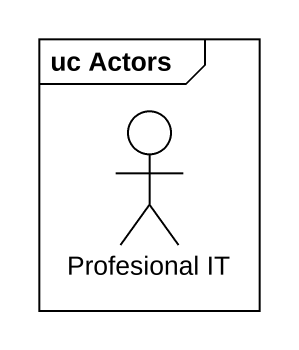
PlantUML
@startuml
mainframe uc Actors
actor "Profesional IT" as Profesional_IT
@enduml
